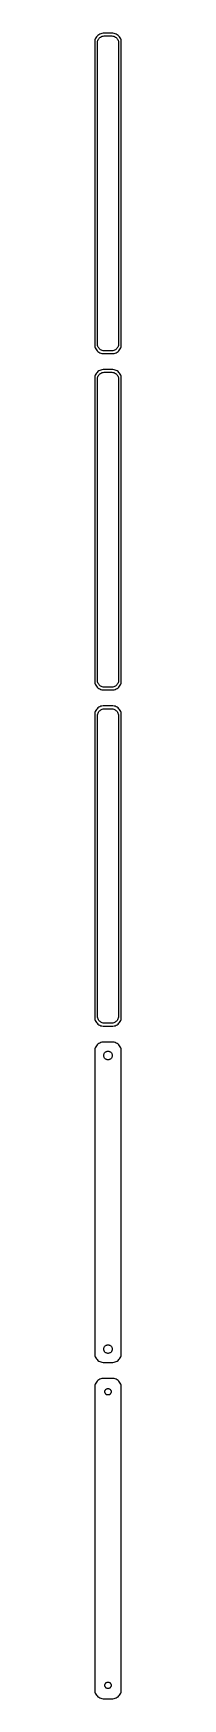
# Model space of a CAD drawing. Header units: metres. Extents: x -8 to 8, y 666 to 1602.
import ezdxf

# ---------------------------------------------------------------- set-up
doc = ezdxf.new("R2010")
doc.units = ezdxf.units.M

msp = doc.modelspace()

# ---------------------------------------------------------------- linework, layer by layer
for p, q in [((-5.68712, 1600.85), (-6.14484, 1600.42)), ((-5.17912, 1601.22), (-5.68712, 1600.85)), ((-4.62889, 1601.52), (-5.17912, 1601.22)), ((-4.04507, 1601.76), (-4.62889, 1601.52)), ((-3.4369, 1601.91), (-4.04507, 1601.76)), ((-2.81395, 1601.99), (-3.4369, 1601.91)), ((2.81395, 1601.99), (-2.81395, 1601.99)), ((3.4369, 1601.91), (2.81395, 1601.99)), ((4.04507, 1601.76), (3.4369, 1601.91)), ((4.62889, 1601.52), (4.04507, 1601.76)), ((5.17912, 1601.22), (4.62889, 1601.52)), ((5.68712, 1600.85), (5.17912, 1601.22)), ((6.14484, 1600.42), (5.68712, 1600.85)), ((-7.39999, 1597.94), (-7.5, 1597.94)), ((-7.5, 1597.94), (-7.5, 1426.06)), ((-7.34291, 1598.24), (-7.39999, 1597.94)), ((-7.14888, 1598.84), (-7.34291, 1598.24)), ((-6.88153, 1599.41), (-7.14888, 1598.84)), ((-6.54507, 1599.94), (-6.88153, 1599.41)), ((-6.14484, 1600.42), (-6.54507, 1599.94)), ((-6, 1596.5), (-5.96844, 1597)), ((-6, 1427.5), (-6, 1596.5)), ((-5.96844, 1597), (-5.87433, 1597.49)), ((-5.87433, 1597.49), (-5.7191, 1597.97)), ((-5.7191, 1597.97), (-5.50522, 1598.43)), ((-5.50522, 1598.43), (-5.23605, 1598.85)), ((-5.23605, 1598.85), (-4.91586, 1599.24)), ((-4.91586, 1599.24), (-4.54968, 1599.58)), ((-4.54968, 1599.58), (-4.1433, 1599.88)), ((-4.1433, 1599.88), (-3.70311, 1600.12)), ((-3.70311, 1600.12), (-3.23605, 1600.3)), ((-3.23605, 1600.3), (-2.74951, 1600.43)), ((-2.74951, 1600.43), (-2.25116, 1600.49)), ((-2.25116, 1600.49), (2.25116, 1600.49)), ((2.25116, 1600.49), (2.74951, 1600.43)), ((2.74951, 1600.43), (3.23605, 1600.3)), ((3.23605, 1600.3), (3.70311, 1600.12)), ((3.70311, 1600.12), (4.1433, 1599.88)), ((4.1433, 1599.88), (4.54968, 1599.58)), ((4.54968, 1599.58), (4.91586, 1599.24)), ((4.91586, 1599.24), (5.23605, 1598.85)), ((5.23605, 1598.85), (5.50522, 1598.43)), ((5.50522, 1598.43), (5.7191, 1597.97)), ((5.7191, 1597.97), (5.87433, 1597.49)), ((5.87433, 1597.49), (5.96844, 1597)), ((5.96844, 1597), (6, 1596.5)), ((6, 1596.5), (6, 1427.5)), ((6.54507, 1599.94), (6.14484, 1600.42)), ((6.88153, 1599.41), (6.54507, 1599.94)), ((7.14888, 1598.84), (6.88153, 1599.41)), ((7.34291, 1598.24), (7.14888, 1598.84)), ((7.46057, 1597.63), (7.34291, 1598.24)), ((7.5, 1597), (7.46057, 1597.63)), ((7.5, 1427), (7.5, 1597)), ((-7.5, 1426.06), (-7.39999, 1426.06)), ((-7.39999, 1426.06), (-7.34291, 1425.76)), ((-7.34291, 1425.76), (-7.14888, 1425.16)), ((-7.14888, 1425.16), (-6.88153, 1424.59)), ((-6.88153, 1424.59), (-6.54507, 1424.06)), ((-6.54507, 1424.06), (-6.14484, 1423.58)), ((-6.14484, 1423.58), (-5.68712, 1423.15)), ((-5.96844, 1427), (-6, 1427.5)), ((-5.87433, 1426.51), (-5.96844, 1427)), ((-5.7191, 1426.03), (-5.87433, 1426.51)), ((-5.50522, 1425.57), (-5.7191, 1426.03)), ((-5.68712, 1423.15), (-5.17912, 1422.78)), ((-5.23605, 1425.15), (-5.50522, 1425.57)), ((-4.91586, 1424.76), (-5.23605, 1425.15)), ((-5.17912, 1422.78), (-4.62889, 1422.48)), ((-4.54968, 1424.42), (-4.91586, 1424.76)), ((-4.1433, 1424.12), (-4.54968, 1424.42)), ((-3.70311, 1423.88), (-4.1433, 1424.12)), ((-3.23605, 1423.7), (-3.70311, 1423.88)), ((-2.74951, 1423.57), (-3.23605, 1423.7)), ((-2.25116, 1423.51), (-2.74951, 1423.57)), ((2.25116, 1423.51), (-2.25116, 1423.51)), ((2.74951, 1423.57), (2.25116, 1423.51)), ((3.23605, 1423.7), (2.74951, 1423.57)), ((3.70311, 1423.88), (3.23605, 1423.7)), ((4.1433, 1424.12), (3.70311, 1423.88)), ((4.54968, 1424.42), (4.1433, 1424.12)), ((4.91586, 1424.76), (4.54968, 1424.42)), ((4.62889, 1422.48), (5.17912, 1422.78)), ((5.23605, 1425.15), (4.91586, 1424.76)), ((5.17912, 1422.78), (5.68712, 1423.15)), ((5.50522, 1425.57), (5.23605, 1425.15)), ((5.7191, 1426.03), (5.50522, 1425.57)), ((5.68712, 1423.15), (6.14484, 1423.58)), ((5.87433, 1426.51), (5.7191, 1426.03)), ((5.96844, 1427), (5.87433, 1426.51)), ((6, 1427.5), (5.96844, 1427)), ((6.14484, 1423.58), (6.54507, 1424.06)), ((6.54507, 1424.06), (6.88153, 1424.59)), ((6.88153, 1424.59), (7.14888, 1425.16)), ((7.14888, 1425.16), (7.34291, 1425.76)), ((7.34291, 1425.76), (7.46057, 1426.37)), ((7.46057, 1426.37), (7.5, 1427)), ((-4.62889, 1422.48), (-4.04507, 1422.24)), ((-4.04507, 1422.24), (-3.4369, 1422.09)), ((-3.4369, 1422.09), (-2.81395, 1422.01)), ((-2.81395, 1422.01), (2.81395, 1422.01)), ((2.81395, 1422.01), (3.4369, 1422.09)), ((3.4369, 1422.09), (4.04507, 1422.24)), ((4.04507, 1422.24), (4.62889, 1422.48)), ((-7.46057, 1408.63), (-7.5, 1408)), ((-7.5, 1408), (-7.5, 1238)), ((-7.34291, 1409.24), (-7.46057, 1408.63)), ((-7.14888, 1409.84), (-7.34291, 1409.24)), ((-6.88153, 1410.41), (-7.14888, 1409.84)), ((-6.54507, 1410.94), (-6.88153, 1410.41)), ((-6.14484, 1411.42), (-6.54507, 1410.94)), ((-5.68712, 1411.85), (-6.14484, 1411.42)), ((-6, 1407.5), (-5.96844, 1408)), ((-6, 1238.5), (-6, 1407.5)), ((-5.96844, 1408), (-5.87433, 1408.49)), ((-5.87433, 1408.49), (-5.7191, 1408.97)), ((-5.7191, 1408.97), (-5.50522, 1409.43)), ((-5.17912, 1412.22), (-5.68712, 1411.85)), ((-5.50522, 1409.43), (-5.23605, 1409.85)), ((-5.23605, 1409.85), (-4.91586, 1410.24)), ((-4.62889, 1412.52), (-5.17912, 1412.22)), ((-4.91586, 1410.24), (-4.54968, 1410.58)), ((-4.04507, 1412.76), (-4.62889, 1412.52)), ((-4.54968, 1410.58), (-4.1433, 1410.88)), ((-4.1433, 1410.88), (-3.70311, 1411.12)), ((-3.4369, 1412.91), (-4.04507, 1412.76)), ((-3.70311, 1411.12), (-3.23605, 1411.3)), ((-2.81395, 1412.99), (-3.4369, 1412.91)), ((-3.23605, 1411.3), (-2.74951, 1411.43)), ((2.81395, 1412.99), (-2.81395, 1412.99)), ((-2.74951, 1411.43), (-2.25116, 1411.49)), ((-2.25116, 1411.49), (2.25116, 1411.49)), ((2.25116, 1411.49), (2.74951, 1411.43)), ((2.74951, 1411.43), (3.23605, 1411.3)), ((3.4369, 1412.91), (2.81395, 1412.99)), ((3.23605, 1411.3), (3.70311, 1411.12)), ((4.04507, 1412.76), (3.4369, 1412.91)), ((3.70311, 1411.12), (4.1433, 1410.88)), ((4.62889, 1412.52), (4.04507, 1412.76)), ((4.1433, 1410.88), (4.54968, 1410.58)), ((4.54968, 1410.58), (4.91586, 1410.24)), ((5.17912, 1412.22), (4.62889, 1412.52)), ((4.91586, 1410.24), (5.23605, 1409.85)), ((5.68712, 1411.85), (5.17912, 1412.22)), ((5.23605, 1409.85), (5.50522, 1409.43)), ((5.50522, 1409.43), (5.7191, 1408.97)), ((6.14484, 1411.42), (5.68712, 1411.85)), ((5.7191, 1408.97), (5.87433, 1408.49)), ((5.87433, 1408.49), (5.96844, 1408)), ((5.96844, 1408), (6, 1407.5)), ((6, 1407.5), (6, 1238.5)), ((6.54507, 1410.94), (6.14484, 1411.42)), ((6.88153, 1410.41), (6.54507, 1410.94)), ((7.14888, 1409.84), (6.88153, 1410.41)), ((7.34291, 1409.24), (7.14888, 1409.84)), ((7.46057, 1408.63), (7.34291, 1409.24)), ((7.5, 1408), (7.46057, 1408.63)), ((7.5, 1238), (7.5, 1408)), ((-7.5, 1238), (-7.46057, 1237.37)), ((-7.46057, 1237.37), (-7.34291, 1236.76)), ((-7.34291, 1236.76), (-7.14888, 1236.16)), ((-7.14888, 1236.16), (-6.88153, 1235.59)), ((-6.88153, 1235.59), (-6.54507, 1235.06)), ((-5.96844, 1238), (-6, 1238.5)), ((-5.87433, 1237.51), (-5.96844, 1238)), ((-5.7191, 1237.03), (-5.87433, 1237.51)), ((-5.50522, 1236.57), (-5.7191, 1237.03)), ((-5.23605, 1236.15), (-5.50522, 1236.57)), ((-4.91586, 1235.76), (-5.23605, 1236.15)), ((-4.54968, 1235.42), (-4.91586, 1235.76)), ((4.91586, 1235.76), (4.54968, 1235.42)), ((5.23605, 1236.15), (4.91586, 1235.76)), ((5.50522, 1236.57), (5.23605, 1236.15)), ((5.7191, 1237.03), (5.50522, 1236.57)), ((5.87433, 1237.51), (5.7191, 1237.03)), ((5.96844, 1238), (5.87433, 1237.51)), ((6, 1238.5), (5.96844, 1238)), ((6.54507, 1235.06), (6.88153, 1235.59)), ((6.88153, 1235.59), (7.14888, 1236.16)), ((7.14888, 1236.16), (7.34291, 1236.76)), ((7.34291, 1236.76), (7.46057, 1237.37)), ((7.46057, 1237.37), (7.5, 1238)), ((-6.54507, 1235.06), (-6.14484, 1234.58)), ((-6.14484, 1234.58), (-5.68712, 1234.15)), ((-5.68712, 1234.15), (-5.17912, 1233.78)), ((-5.17912, 1233.78), (-4.62889, 1233.48)), ((-4.62889, 1233.48), (-4.04507, 1233.24)), ((-4.1433, 1235.12), (-4.54968, 1235.42)), ((-3.70311, 1234.88), (-4.1433, 1235.12)), ((-4.04507, 1233.24), (-3.4369, 1233.09)), ((-3.23605, 1234.7), (-3.70311, 1234.88)), ((-3.4369, 1233.09), (-2.81395, 1233.01)), ((-2.74951, 1234.57), (-3.23605, 1234.7)), ((-2.81395, 1233.01), (2.81395, 1233.01)), ((-2.25116, 1234.51), (-2.74951, 1234.57)), ((2.25116, 1234.51), (-2.25116, 1234.51)), ((2.74951, 1234.57), (2.25116, 1234.51)), ((3.23605, 1234.7), (2.74951, 1234.57)), ((2.81395, 1233.01), (3.4369, 1233.09)), ((3.70311, 1234.88), (3.23605, 1234.7)), ((3.4369, 1233.09), (4.04507, 1233.24)), ((4.1433, 1235.12), (3.70311, 1234.88)), ((4.04507, 1233.24), (4.62889, 1233.48)), ((4.54968, 1235.42), (4.1433, 1235.12)), ((4.62889, 1233.48), (5.17912, 1233.78)), ((5.17912, 1233.78), (5.68712, 1234.15)), ((5.68712, 1234.15), (6.14484, 1234.58)), ((6.14484, 1234.58), (6.54507, 1235.06)), ((-7.46057, 1219.63), (-7.5, 1219)), ((-7.5, 1219), (-7.5, 1049)), ((-7.34291, 1220.24), (-7.46057, 1219.63)), ((-7.14888, 1220.84), (-7.34291, 1220.24)), ((-6.88153, 1221.41), (-7.14888, 1220.84)), ((-6.54507, 1221.94), (-6.88153, 1221.41)), ((-6.14484, 1222.42), (-6.54507, 1221.94)), ((-5.68712, 1222.85), (-6.14484, 1222.42)), ((-5.87262, 1218.5), (-5.84209, 1218.99)), ((-5.87262, 1049.5), (-5.87262, 1218.5)), ((-5.84209, 1218.99), (-5.75096, 1219.46)), ((-5.75096, 1219.46), (-5.60068, 1219.93)), ((-5.17912, 1223.22), (-5.68712, 1222.85)), ((-5.60068, 1219.93), (-5.3936, 1220.37)), ((-5.3936, 1220.37), (-5.13301, 1220.78)), ((-4.62889, 1223.52), (-5.17912, 1223.22)), ((-5.13301, 1220.78), (-4.82301, 1221.15)), ((-4.82301, 1221.15), (-4.46851, 1221.48)), ((-4.04507, 1223.76), (-4.62889, 1223.52)), ((-4.46851, 1221.48), (-4.07506, 1221.77)), ((-4.07506, 1221.77), (-3.64888, 1222)), ((-3.4369, 1223.91), (-4.04507, 1223.76)), ((-3.64888, 1222), (-3.1967, 1222.18)), ((-2.81395, 1223.99), (-3.4369, 1223.91)), ((-3.1967, 1222.18), (-2.72565, 1222.3)), ((2.81395, 1223.99), (-2.81395, 1223.99)), ((-2.72565, 1222.3), (-2.24316, 1222.36)), ((-2.24316, 1222.36), (2.24316, 1222.36)), ((2.24316, 1222.36), (2.72565, 1222.3)), ((2.72565, 1222.3), (3.1967, 1222.18)), ((3.4369, 1223.91), (2.81395, 1223.99)), ((3.1967, 1222.18), (3.64888, 1222)), ((4.04507, 1223.76), (3.4369, 1223.91)), ((3.64888, 1222), (4.07506, 1221.77)), ((4.62889, 1223.52), (4.04507, 1223.76)), ((4.07506, 1221.77), (4.46851, 1221.48)), ((4.46851, 1221.48), (4.82301, 1221.15)), ((5.17912, 1223.22), (4.62889, 1223.52)), ((4.82301, 1221.15), (5.13301, 1220.78)), ((5.13301, 1220.78), (5.3936, 1220.37)), ((5.68712, 1222.85), (5.17912, 1223.22)), ((5.3936, 1220.37), (5.60068, 1219.93)), ((5.60068, 1219.93), (5.75096, 1219.46)), ((6.14484, 1222.42), (5.68712, 1222.85)), ((5.75096, 1219.46), (5.84209, 1218.99)), ((5.84209, 1218.99), (5.87262, 1218.5)), ((5.87262, 1218.5), (5.87262, 1049.5)), ((6.54507, 1221.94), (6.14484, 1222.42)), ((6.88153, 1221.41), (6.54507, 1221.94)), ((7.14888, 1220.84), (6.88153, 1221.41)), ((7.34291, 1220.24), (7.14888, 1220.84)), ((7.46057, 1219.63), (7.34291, 1220.24)), ((7.5, 1219), (7.46057, 1219.63)), ((7.5, 1049), (7.5, 1219)), ((-7.5, 1049), (-7.46057, 1048.37)), ((-7.46057, 1048.37), (-7.34291, 1047.76)), ((-5.84209, 1049.01), (-5.87262, 1049.5)), ((-5.75096, 1048.54), (-5.84209, 1049.01)), ((-5.60068, 1048.07), (-5.75096, 1048.54)), ((5.75096, 1048.54), (5.60068, 1048.07)), ((5.84209, 1049.01), (5.75096, 1048.54)), ((5.87262, 1049.5), (5.84209, 1049.01)), ((7.34291, 1047.76), (7.46057, 1048.37)), ((7.46057, 1048.37), (7.5, 1049)), ((-7.34291, 1047.76), (-7.14888, 1047.16)), ((-7.14888, 1047.16), (-6.88153, 1046.59)), ((-6.88153, 1046.59), (-6.54507, 1046.06)), ((-6.54507, 1046.06), (-6.14484, 1045.58)), ((-6.14484, 1045.58), (-5.68712, 1045.15)), ((-5.68712, 1045.15), (-5.17912, 1044.78)), ((-5.3936, 1047.63), (-5.60068, 1048.07)), ((-5.13301, 1047.22), (-5.3936, 1047.63)), ((-5.17912, 1044.78), (-4.62889, 1044.48)), ((-4.82301, 1046.85), (-5.13301, 1047.22)), ((-4.46851, 1046.52), (-4.82301, 1046.85)), ((-4.62889, 1044.48), (-4.04507, 1044.24)), ((-4.07506, 1046.23), (-4.46851, 1046.52)), ((-3.64888, 1046), (-4.07506, 1046.23)), ((-4.04507, 1044.24), (-3.4369, 1044.09)), ((-3.1967, 1045.82), (-3.64888, 1046)), ((-3.4369, 1044.09), (-2.81395, 1044.01)), ((-2.72565, 1045.7), (-3.1967, 1045.82)), ((-2.81395, 1044.01), (2.81395, 1044.01)), ((-2.24316, 1045.64), (-2.72565, 1045.7)), ((2.24316, 1045.64), (-2.24316, 1045.64)), ((2.72565, 1045.7), (2.24316, 1045.64)), ((3.1967, 1045.82), (2.72565, 1045.7)), ((2.81395, 1044.01), (3.4369, 1044.09)), ((3.64888, 1046), (3.1967, 1045.82)), ((3.4369, 1044.09), (4.04507, 1044.24)), ((4.07506, 1046.23), (3.64888, 1046)), ((4.04507, 1044.24), (4.62889, 1044.48)), ((4.46851, 1046.52), (4.07506, 1046.23)), ((4.82301, 1046.85), (4.46851, 1046.52)), ((4.62889, 1044.48), (5.17912, 1044.78)), ((5.13301, 1047.22), (4.82301, 1046.85)), ((5.3936, 1047.63), (5.13301, 1047.22)), ((5.17912, 1044.78), (5.68712, 1045.15)), ((5.60068, 1048.07), (5.3936, 1047.63)), ((5.68712, 1045.15), (6.14484, 1045.58)), ((6.14484, 1045.58), (6.54507, 1046.06)), ((6.54507, 1046.06), (6.88153, 1046.59)), ((6.88153, 1046.59), (7.14888, 1047.16)), ((7.14888, 1047.16), (7.34291, 1047.76)), ((-7.46057, 1030.63), (-7.5, 1030)), ((-7.5, 1030), (-7.5, 860)), ((-7.34291, 1031.24), (-7.46057, 1030.63)), ((-7.14888, 1031.84), (-7.34291, 1031.24)), ((-6.88153, 1032.41), (-7.14888, 1031.84)), ((-6.54507, 1032.94), (-6.88153, 1032.41)), ((-6.14484, 1033.42), (-6.54507, 1032.94)), ((-5.68712, 1033.85), (-6.14484, 1033.42)), ((-5.17912, 1034.22), (-5.68712, 1033.85)), ((-4.62889, 1034.52), (-5.17912, 1034.22)), ((-4.04507, 1034.76), (-4.62889, 1034.52)), ((-3.4369, 1034.91), (-4.04507, 1034.76)), ((-2.81395, 1034.99), (-3.4369, 1034.91)), ((2.81395, 1034.99), (-2.81395, 1034.99)), ((-1.28598, 1029.53), (-1.02187, 1029.67)), ((-1.02187, 1029.67), (-0.741638, 1029.78)), ((-0.741638, 1029.78), (-0.449707, 1029.86)), ((-0.449707, 1029.86), (-0.150696, 1029.9)), ((-0.150696, 1029.9), (0.150696, 1029.9)), ((0.150696, 1029.9), (0.449707, 1029.86)), ((0.449707, 1029.86), (0.741638, 1029.78)), ((0.741638, 1029.78), (1.02187, 1029.67)), ((1.02187, 1029.67), (1.28598, 1029.53)), ((3.4369, 1034.91), (2.81395, 1034.99)), ((4.04507, 1034.76), (3.4369, 1034.91)), ((4.62889, 1034.52), (4.04507, 1034.76)), ((5.17912, 1034.22), (4.62889, 1034.52)), ((5.68712, 1033.85), (5.17912, 1034.22)), ((6.14484, 1033.42), (5.68712, 1033.85)), ((6.54507, 1032.94), (6.14484, 1033.42)), ((6.88153, 1032.41), (6.54507, 1032.94)), ((7.14888, 1031.84), (6.88153, 1032.41)), ((7.34291, 1031.24), (7.14888, 1031.84)), ((7.46057, 1030.63), (7.34291, 1031.24)), ((7.5, 1030), (7.46057, 1030.63)), ((7.5, 860), (7.5, 1030)), ((-2.39999, 1027.5), (-2.38107, 1027.8)), ((-2.38107, 1027.2), (-2.39999, 1027.5)), ((-2.38107, 1027.8), (-2.32458, 1028.1)), ((-2.32458, 1026.9), (-2.38107, 1027.2)), ((-2.32458, 1028.1), (-2.23146, 1028.38)), ((-2.23146, 1026.62), (-2.32458, 1026.9)), ((-2.23146, 1028.38), (-2.10313, 1028.66)), ((-2.10313, 1026.34), (-2.23146, 1026.62)), ((-2.10313, 1028.66), (-1.94164, 1028.91)), ((-1.94164, 1026.09), (-2.10313, 1026.34)), ((-1.94164, 1028.91), (-1.74951, 1029.14)), ((-1.74951, 1025.86), (-1.94164, 1026.09)), ((-1.74951, 1029.14), (-1.52982, 1029.35)), ((-1.52982, 1025.65), (-1.74951, 1025.86)), ((-1.52982, 1029.35), (-1.28598, 1029.53)), ((-1.28598, 1025.47), (-1.52982, 1025.65)), ((-1.02187, 1025.33), (-1.28598, 1025.47)), ((-0.741638, 1025.22), (-1.02187, 1025.33)), ((-0.449707, 1025.14), (-0.741638, 1025.22)), ((-0.150696, 1025.1), (-0.449707, 1025.14)), ((0.150696, 1025.1), (-0.150696, 1025.1)), ((0.449707, 1025.14), (0.150696, 1025.1)), ((0.741638, 1025.22), (0.449707, 1025.14)), ((1.02187, 1025.33), (0.741638, 1025.22)), ((1.28598, 1025.47), (1.02187, 1025.33)), ((1.28598, 1029.53), (1.52982, 1029.35)), ((1.52982, 1025.65), (1.28598, 1025.47)), ((1.52982, 1029.35), (1.74951, 1029.14)), ((1.74951, 1025.86), (1.52982, 1025.65)), ((1.74951, 1029.14), (1.94164, 1028.91)), ((1.94164, 1026.09), (1.74951, 1025.86)), ((1.94164, 1028.91), (2.10313, 1028.66)), ((2.10313, 1026.34), (1.94164, 1026.09)), ((2.10313, 1028.66), (2.23146, 1028.38)), ((2.23146, 1026.62), (2.10313, 1026.34)), ((2.23146, 1028.38), (2.32458, 1028.1)), ((2.32458, 1026.9), (2.23146, 1026.62)), ((2.32458, 1028.1), (2.38107, 1027.8)), ((2.38107, 1027.2), (2.32458, 1026.9)), ((2.38107, 1027.8), (2.39999, 1027.5)), ((2.39999, 1027.5), (2.38107, 1027.2)), ((-2.39999, 862.5), (-2.38107, 862.801)), ((-2.38107, 862.199), (-2.39999, 862.5)), ((-2.38107, 862.801), (-2.32458, 863.097)), ((-2.32458, 861.903), (-2.38107, 862.199)), ((-2.32458, 863.097), (-2.23146, 863.383)), ((-2.23146, 861.617), (-2.32458, 861.903)), ((-2.23146, 863.383), (-2.10313, 863.656)), ((-2.10313, 861.344), (-2.23146, 861.617)), ((-2.10313, 863.656), (-1.94164, 863.911)), ((-1.94164, 861.089), (-2.10313, 861.344)), ((-1.94164, 863.911), (-1.74951, 864.143)), ((-1.74951, 864.143), (-1.52982, 864.349)), ((-1.52982, 864.349), (-1.28598, 864.526)), ((-1.28598, 864.526), (-1.02187, 864.672)), ((-1.02187, 864.672), (-0.741638, 864.783)), ((-0.741638, 864.783), (-0.449707, 864.857)), ((-0.449707, 864.857), (-0.150696, 864.895)), ((-0.150696, 864.895), (0.150696, 864.895)), ((0.150696, 864.895), (0.449707, 864.857)), ((0.449707, 864.857), (0.741638, 864.783)), ((0.741638, 864.783), (1.02187, 864.672)), ((1.02187, 864.672), (1.28598, 864.526)), ((1.28598, 864.526), (1.52982, 864.349)), ((1.52982, 864.349), (1.74951, 864.143)), ((1.74951, 864.143), (1.94164, 863.911)), ((1.94164, 863.911), (2.10313, 863.656)), ((2.10313, 861.344), (1.94164, 861.089)), ((2.10313, 863.656), (2.23146, 863.383)), ((2.23146, 861.617), (2.10313, 861.344)), ((2.23146, 863.383), (2.32458, 863.097)), ((2.32458, 861.903), (2.23146, 861.617)), ((2.32458, 863.097), (2.38107, 862.801)), ((2.38107, 862.199), (2.32458, 861.903)), ((2.38107, 862.801), (2.39999, 862.5)), ((2.39999, 862.5), (2.38107, 862.199)), ((-7.5, 860), (-7.46057, 859.373)), ((-7.46057, 859.373), (-7.34291, 858.757)), ((-7.34291, 858.757), (-7.14888, 858.159)), ((-7.14888, 858.159), (-6.88153, 857.591)), ((-6.88153, 857.591), (-6.54507, 857.061)), ((-6.54507, 857.061), (-6.14484, 856.577)), ((-6.14484, 856.577), (-5.68712, 856.147)), ((-5.68712, 856.147), (-5.17912, 855.778)), ((-5.17912, 855.778), (-4.62889, 855.476)), ((-4.62889, 855.476), (-4.04507, 855.245)), ((-4.04507, 855.245), (-3.4369, 855.089)), ((-3.4369, 855.089), (-2.81395, 855.01)), ((-2.81395, 855.01), (2.81395, 855.01)), ((-1.74951, 860.857), (-1.94164, 861.089)), ((-1.52982, 860.651), (-1.74951, 860.857)), ((-1.28598, 860.474), (-1.52982, 860.651)), ((-1.02187, 860.328), (-1.28598, 860.474)), ((-0.741638, 860.217), (-1.02187, 860.328)), ((-0.449707, 860.143), (-0.741638, 860.217)), ((-0.150696, 860.105), (-0.449707, 860.143)), ((0.150696, 860.105), (-0.150696, 860.105)), ((0.449707, 860.143), (0.150696, 860.105)), ((0.741638, 860.217), (0.449707, 860.143)), ((1.02187, 860.328), (0.741638, 860.217)), ((1.28598, 860.474), (1.02187, 860.328)), ((1.52982, 860.651), (1.28598, 860.474)), ((1.74951, 860.857), (1.52982, 860.651)), ((1.94164, 861.089), (1.74951, 860.857)), ((2.81395, 855.01), (3.4369, 855.089)), ((3.4369, 855.089), (4.04507, 855.245)), ((4.04507, 855.245), (4.62889, 855.476)), ((4.62889, 855.476), (5.17912, 855.778)), ((5.17912, 855.778), (5.68712, 856.147)), ((5.68712, 856.147), (6.14484, 856.577)), ((6.14484, 856.577), (6.54507, 857.061)), ((6.54507, 857.061), (6.88153, 857.591)), ((6.88153, 857.591), (7.14888, 858.159)), ((7.14888, 858.159), (7.34291, 858.757)), ((7.34291, 858.757), (7.46057, 859.373)), ((7.46057, 859.373), (7.5, 860)), ((-7.14888, 842.841), (-7.34291, 842.243)), ((-6.88153, 843.409), (-7.14888, 842.841)), ((-6.54507, 843.939), (-6.88153, 843.409)), ((-6.14484, 844.423), (-6.54507, 843.939)), ((-5.68712, 844.853), (-6.14484, 844.423)), ((-5.17912, 845.222), (-5.68712, 844.853)), ((-4.62889, 845.524), (-5.17912, 845.222)), ((-4.04507, 845.755), (-4.62889, 845.524)), ((-3.4369, 845.911), (-4.04507, 845.755)), ((-2.81395, 845.99), (-3.4369, 845.911)), ((2.81395, 845.99), (-2.81395, 845.99)), ((3.4369, 845.911), (2.81395, 845.99)), ((4.04507, 845.755), (3.4369, 845.911)), ((4.62889, 845.524), (4.04507, 845.755)), ((5.17912, 845.222), (4.62889, 845.524)), ((5.68712, 844.853), (5.17912, 845.222)), ((6.14484, 844.423), (5.68712, 844.853)), ((6.54507, 843.939), (6.14484, 844.423)), ((6.88153, 843.409), (6.54507, 843.939)), ((7.14888, 842.841), (6.88153, 843.409)), ((7.34291, 842.243), (7.14888, 842.841)), ((-7.46057, 841.627), (-7.5, 841)), ((-7.5, 841), (-7.5, 671)), ((-7.34291, 842.243), (-7.46057, 841.627)), ((-1.79999, 838.5), (-1.7858, 838.726)), ((-1.7858, 838.274), (-1.79999, 838.5)), ((-1.7858, 838.726), (-1.74344, 838.948)), ((-1.74344, 838.052), (-1.7858, 838.274)), ((-1.74344, 838.948), (-1.67358, 839.163)), ((-1.67358, 837.837), (-1.74344, 838.052)), ((-1.67358, 839.163), (-1.57735, 839.367)), ((-1.57735, 837.633), (-1.67358, 837.837)), ((-1.57735, 839.367), (-1.45622, 839.558)), ((-1.45622, 837.442), (-1.57735, 837.633)), ((-1.45622, 839.558), (-1.31213, 839.732)), ((-1.31213, 837.268), (-1.45622, 837.442)), ((-1.31213, 839.732), (-1.14735, 839.887)), ((-1.14735, 837.113), (-1.31213, 837.268)), ((-1.14735, 839.887), (-0.964478, 840.02)), ((-0.964478, 836.98), (-1.14735, 837.113)), ((-0.964478, 840.02), (-0.766388, 840.129)), ((-0.766388, 836.871), (-0.964478, 836.98)), ((-0.766388, 840.129), (-0.556229, 840.212)), ((-0.556229, 836.788), (-0.766388, 836.871)), ((-0.556229, 840.212), (-0.33728, 840.268)), ((-0.33728, 836.732), (-0.556229, 836.788)), ((-0.33728, 840.268), (-0.113022, 840.296)), ((-0.113022, 836.704), (-0.33728, 836.732)), ((-0.113022, 840.296), (0.113022, 840.296)), ((0.113022, 836.704), (-0.113022, 836.704)), ((0.113022, 840.296), (0.33728, 840.268)), ((0.33728, 836.732), (0.113022, 836.704)), ((0.33728, 840.268), (0.556229, 840.212)), ((0.556229, 836.788), (0.33728, 836.732)), ((0.556229, 840.212), (0.766388, 840.129)), ((0.766388, 836.871), (0.556229, 836.788)), ((0.766388, 840.129), (0.964478, 840.02)), ((0.964478, 836.98), (0.766388, 836.871)), ((0.964478, 840.02), (1.14735, 839.887)), ((1.14735, 837.113), (0.964478, 836.98)), ((1.14735, 839.887), (1.31213, 839.732)), ((1.31213, 837.268), (1.14735, 837.113)), ((1.31213, 839.732), (1.45622, 839.558)), ((1.45622, 837.442), (1.31213, 837.268)), ((1.45622, 839.558), (1.57735, 839.367)), ((1.57735, 837.633), (1.45622, 837.442)), ((1.57735, 839.367), (1.67358, 839.163)), ((1.67358, 837.837), (1.57735, 837.633)), ((1.67358, 839.163), (1.74344, 838.948)), ((1.74344, 838.052), (1.67358, 837.837)), ((1.74344, 838.948), (1.7858, 838.726)), ((1.7858, 838.274), (1.74344, 838.052)), ((1.7858, 838.726), (1.79999, 838.5)), ((1.79999, 838.5), (1.7858, 838.274)), ((7.46057, 841.627), (7.34291, 842.243)), ((7.5, 841), (7.46057, 841.627)), ((7.5, 671), (7.5, 841)), ((-1.7858, 673.726), (-1.74344, 673.948)), ((-1.74344, 673.948), (-1.67358, 674.163)), ((-1.67358, 674.163), (-1.57735, 674.367)), ((-1.57735, 674.367), (-1.45622, 674.558)), ((-1.45622, 674.558), (-1.31213, 674.732)), ((-1.31213, 674.732), (-1.14735, 674.887)), ((-1.14735, 674.887), (-0.964478, 675.02)), ((-0.964478, 675.02), (-0.766388, 675.129)), ((-0.766388, 675.129), (-0.556229, 675.212)), ((-0.556229, 675.212), (-0.33728, 675.268)), ((-0.33728, 675.268), (-0.113022, 675.296)), ((-0.113022, 675.296), (0.113022, 675.296)), ((0.113022, 675.296), (0.33728, 675.268)), ((0.33728, 675.268), (0.556229, 675.212)), ((0.556229, 675.212), (0.766388, 675.129)), ((0.766388, 675.129), (0.964478, 675.02)), ((0.964478, 675.02), (1.14735, 674.887)), ((1.14735, 674.887), (1.31213, 674.732)), ((1.31213, 674.732), (1.45622, 674.558)), ((1.45622, 674.558), (1.57735, 674.367)), ((1.57735, 674.367), (1.67358, 674.163)), ((1.67358, 674.163), (1.74344, 673.948)), ((1.74344, 673.948), (1.7858, 673.726)), ((-7.5, 671), (-7.46057, 670.373)), ((-7.46057, 670.373), (-7.34291, 669.757)), ((-7.34291, 669.757), (-7.14888, 669.159)), ((-7.14888, 669.159), (-6.88153, 668.591)), ((-6.88153, 668.591), (-6.54507, 668.061)), ((-6.54507, 668.061), (-6.14484, 667.577)), ((-6.14484, 667.577), (-5.68712, 667.147)), ((-5.68712, 667.147), (-5.17912, 666.778)), ((-5.17912, 666.778), (-4.62889, 666.476)), ((-4.62889, 666.476), (-4.04507, 666.245)), ((-4.04507, 666.245), (-3.4369, 666.089)), ((-3.4369, 666.089), (-2.81395, 666.01)), ((-2.81395, 666.01), (2.81395, 666.01)), ((-1.79999, 673.5), (-1.7858, 673.726)), ((-1.7858, 673.274), (-1.79999, 673.5)), ((-1.74344, 673.052), (-1.7858, 673.274)), ((-1.67358, 672.837), (-1.74344, 673.052)), ((-1.57735, 672.633), (-1.67358, 672.837)), ((-1.45622, 672.442), (-1.57735, 672.633)), ((-1.31213, 672.268), (-1.45622, 672.442)), ((-1.14735, 672.113), (-1.31213, 672.268)), ((-0.964478, 671.98), (-1.14735, 672.113)), ((-0.766388, 671.871), (-0.964478, 671.98)), ((-0.556229, 671.788), (-0.766388, 671.871)), ((-0.33728, 671.732), (-0.556229, 671.788)), ((-0.113022, 671.704), (-0.33728, 671.732)), ((0.113022, 671.704), (-0.113022, 671.704)), ((0.33728, 671.732), (0.113022, 671.704)), ((0.556229, 671.788), (0.33728, 671.732)), ((0.766388, 671.871), (0.556229, 671.788)), ((0.964478, 671.98), (0.766388, 671.871)), ((1.14735, 672.113), (0.964478, 671.98)), ((1.31213, 672.268), (1.14735, 672.113)), ((1.45622, 672.442), (1.31213, 672.268)), ((1.57735, 672.633), (1.45622, 672.442)), ((1.67358, 672.837), (1.57735, 672.633)), ((1.74344, 673.052), (1.67358, 672.837)), ((1.7858, 673.274), (1.74344, 673.052)), ((1.7858, 673.726), (1.79999, 673.5)), ((1.79999, 673.5), (1.7858, 673.274)), ((2.81395, 666.01), (3.4369, 666.089)), ((3.4369, 666.089), (4.04507, 666.245)), ((4.04507, 666.245), (4.62889, 666.476)), ((4.62889, 666.476), (5.17912, 666.778)), ((5.17912, 666.778), (5.68712, 667.147)), ((5.68712, 667.147), (6.14484, 667.577)), ((6.14484, 667.577), (6.54507, 668.061)), ((6.54507, 668.061), (6.88153, 668.591)), ((6.88153, 668.591), (7.14888, 669.159)), ((7.14888, 669.159), (7.34291, 669.757)), ((7.34291, 669.757), (7.46057, 670.373)), ((7.46057, 670.373), (7.5, 671))]:
    msp.add_line(p, q)

doc.saveas('drawing.dxf')
